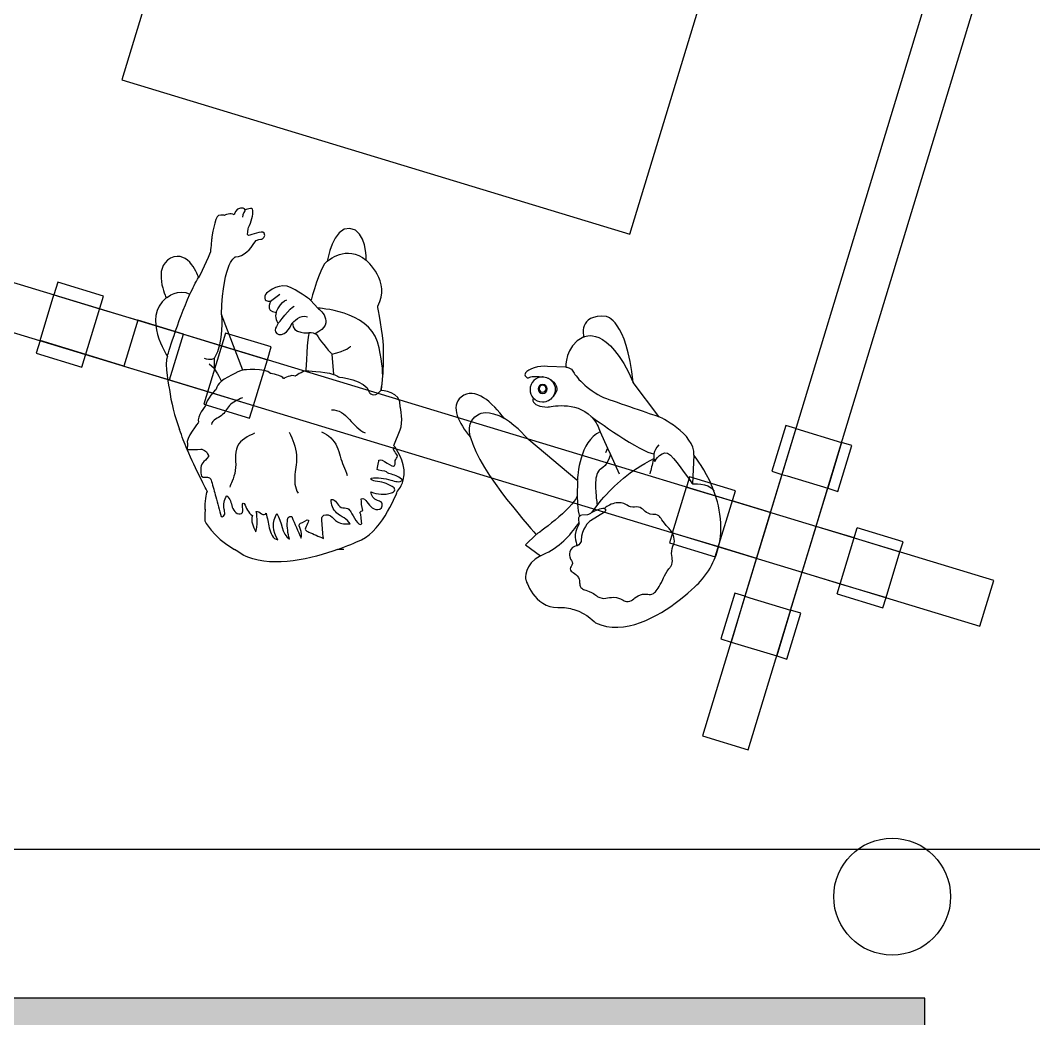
# Model space of a CAD drawing. Header units: millimetres. Extents: x 13722 to 114356, y -17117 to 61088.
# Drawn here: x 74590 to 76499, y 12945 to 14825 of the extents above; entities that cross this region are included whole.
import ezdxf

# ---------------------------------------------------------------- set-up
doc = ezdxf.new("R2010")
doc.units = ezdxf.units.MM
for name, color, linetype in [('01', 3, 'Continuous'), ('02', 250, 'Continuous'), ('03', 8, 'Continuous'), ('0_CUT', 250, 'Continuous'), ('Toffu_Outline', 8, 'Continuous')]:
    doc.layers.add(name, color=color, linetype=linetype)

# ---------------------------------------------------------------- blocks, each defined once
blk = doc.blocks.new('2q')
at = {"layer": '02'}
h = blk.add_hatch(dxfattribs=at)
h.set_pattern_fill('AR-CONC', color=6, scale=50)
h.set_pattern_definition([(50, (337.5, 3488), (9109.23, -796.95), [952.5, -10477.5]), (355, (337.5, 3488), (-1762.2, 9552.8), [762, -8382]), (100.451, (1097, 3422), (7347.1, 8755.9), [809.5, -8904.5]), (46.184, (338, 6028), (13554, -2102.1), [1428.8, -15716.2]), (96.636, (1467, 5853), (11870.2, 12371.3), [1214.3, -13356.8]), (351.184, (338, 6028), (11870.2, 12371.3), [1143, -12573]), (21, (1607.5, 5393), (7580.7, -5113.26), [952.5, -10477.5]), (326, (1607.5, 5393), (3090.1, 9209.4), [762, -8382]), (71.451, (2239, 4967), (10670.8, 4096.1), [809.5, -8904.5]), (37.5, (337.5, 3488), (154.43, 4227.75), [0, -8280.4, 0, -8509, 0, -8413.75]), (7.5, (337.5, 3488), (3340.98, 5009.03), [0, -4851.4, 0, -8089.9, 0, -3206.75]), (327.5, (-2494.6, 3488), (6779.53, -286.44), [0, -3175, 0, -9906, 0, -13144.5]), (317.5, (-3764.6, 3488), (7406.46, 1271.32), [0, -4127.5, 0, -6578.6, 0, -9334.5])])
h.paths.add_polyline_path([(94551.4, -1632.7, 1), (94771.4, -1632.7, 1)])
at = {"layer": '02', "color": 6, "lineweight": 30}
blk.add_circle((94661.4, -1632.7), 110, dxfattribs=at)
blk = doc.blocks.new('90_90')
at = {"layer": '02'}
for p, q in [((12638.8, -431.1), (12618.8, -431.1)), ((12618.8, -431.1), (12618.8, -521.1)), ((12638.8, -431.1), (12638.8, -521.1)), ((12638.8, -431.1), (12728.8, -431.1)), ((12728.8, -431.1), (12728.8, -521.1)), ((12748.8, -431.1), (12728.8, -431.1)), ((12748.8, -521.1), (12748.8, -431.1)), ((12618.8, -521.1), (12748.8, -521.1)), ((12638.8, -521.1), (12638.8, -596.1)), ((12728.8, -596.1), (12728.8, -521.1)), ((12473.8, -576.1), (12473.8, -596.1)), ((12563.8, -576.1), (12473.8, -576.1)), ((12563.8, -596.1), (12563.8, -576.1)), ((12803.8, -576.1), (12803.8, -596.1)), ((12893.8, -576.1), (12803.8, -576.1)), ((12893.8, -596.1), (12893.8, -576.1)), ((12563.8, -596.1), (12473.8, -596.1)), ((12473.8, -596.1), (12473.8, -686.1)), ((12563.8, -596.1), (12563.8, -606.1)), ((12803.8, -596.1), (12563.8, -596.1)), ((12563.8, -606.1), (12563.8, -686.1)), ((12893.8, -596.1), (12803.8, -596.1)), ((12803.8, -596.1), (12803.8, -606.1)), ((12803.8, -606.1), (12803.8, -686.1)), ((12893.8, -596.1), (12893.8, -686.1)), ((12563.8, -686.1), (12473.8, -686.1)), ((12473.8, -686.1), (12473.8, -706.1)), ((12563.8, -706.1), (12563.8, -686.1)), ((12563.8, -686.1), (12803.8, -686.1)), ((12638.8, -686.1), (12638.8, -761.1)), ((12728.8, -761.1), (12728.8, -686.1)), ((12893.8, -686.1), (12803.8, -686.1)), ((12803.8, -686.1), (12803.8, -706.1)), ((12893.8, -706.1), (12893.8, -686.1)), ((12473.8, -706.1), (12563.8, -706.1)), ((12803.8, -706.1), (12893.8, -706.1)), ((12618.8, -761.1), (12618.8, -851.1)), ((12618.8, -761.1), (12748.8, -761.1)), ((12638.8, -761.1), (12638.8, -851.1)), ((12728.8, -761.1), (12728.8, -851.1)), ((12748.8, -851.1), (12748.8, -761.1)), ((12618.8, -851.1), (12638.8, -851.1)), ((12638.8, -851.1), (12728.8, -851.1)), ((12728.8, -851.1), (12748.8, -851.1))]:
    blk.add_line(p, q, dxfattribs=at)
for points in [[(12728.8, -596.1), (12638.8, -596.1)], [(12638.8, -686.1), (12728.8, -686.1)]]:
    blk.add_lwpolyline(points, dxfattribs=at)
blk = doc.blocks.new('RW')
at = {"layer": '02'}
for points in [[(96197.8, -25023.3), (96284, -25049.5), (96946.7, -22867.9), (96860.6, -22841.8)], [(96720.6, -24816.3), (96746.7, -24730.2), (92154, -23334.9), (92127.9, -23421)]]:
    blk.add_lwpolyline(points, close=True, dxfattribs=at)
at = {"layer": '0_CUT'}
blk.add_line((94950.5, -24278.6), (94976.6, -24192.4), dxfattribs=at)
at = {"layer": '0_CUT', "color": 7}
blk.add_lwpolyline([(95070, -24194.7), (94983.9, -24168.5), (94976.6, -24192.4), (95062.7, -24218.6), (95134.5, -24240.4), (95108.3, -24326.5), (95036.6, -24304.7), (94950.5, -24278.6), (94943.2, -24302.5), (95029.3, -24328.6)], close=True, dxfattribs=at)
blk.add_lwpolyline([(95108.3, -24326.5), (95194.5, -24352.7), (95220.6, -24266.6), (95134.5, -24240.4)], dxfattribs=at)
at = {"layer": '0_CUT'}
for points in [[(95220.6, -24266.6), (95292.4, -24288.4), (95378.5, -24314.5), (95385.8, -24290.6), (95299.7, -24264.5), (95259, -24398.4), (95345.1, -24424.6), (95352.3, -24400.7), (95378.5, -24314.5)], [(95194.5, -24352.7), (95266.2, -24374.5), (95352.3, -24400.7)]]:
    blk.add_lwpolyline(points, dxfattribs=at)
at = {"layer": '02', "rotation": 73.10102855420456}
blk.add_blockref('90_90', (92055.4, -36608.2), dxfattribs=at)
blk = doc.blocks.new('FWFW')
at = {"layer": 'Toffu_Outline'}
for p, q in [((109475.5, -6671), (109492.9, -6657.8)), ((109369.2, -6798.3), (109360.1, -6789.7)), ((110096, -6917.3), (110110, -6948.1)), ((110110, -6948.1), (110106.4, -6956.9)), ((110110, -6948.1), (110115.4, -6960)), ((110115.4, -6960), (110131.9, -6996.5))]:
    blk.add_line(p, q, dxfattribs=at)
for points in [[(109388.5, -6509.8), (109388.5, -6509.8), (109383.9, -6507.8), (109377.2, -6509.8)], [(109406.9, -6508.9), (109400.9, -6503.4), (109388.5, -6509.8), (109388.5, -6509.8)], [(109418.9, -6495.8), (109410.2, -6496.1), (109406.9, -6508.9), (109406.9, -6508.9)], [(109427.5, -6499.5), (109427.5, -6499.5), (109427.5, -6495.5), (109418.9, -6495.8)], [(109427.5, -6499.5), (109427.5, -6499.5), (109422.9, -6507.8), (109422.6, -6513.1)], [(109442.2, -6500.5), (109441.9, -6492.5), (109427.5, -6499.5), (109427.5, -6499.5)], [(109434.2, -6532.5), (109439.4, -6522.1), (109442.6, -6508.5), (109442.2, -6500.5)], [(109377.2, -6509.8), (109370.6, -6511.8), (109364.6, -6552.5), (109364.6, -6552.5)], [(109434.2, -6547.8), (109429.5, -6548.5), (109434.2, -6532.5), (109434.2, -6532.5)], [(109463.2, -6543.1), (109458.9, -6536.8), (109438.9, -6547.1), (109434.2, -6547.8)], [(109458.9, -6554.5), (109458.9, -6554.5), (109467.5, -6549.5), (109463.2, -6543.1)], [(109624.9, -6534.1), (109592.9, -6530.8), (109582.2, -6596.1), (109582.2, -6596.1)], [(109655.5, -6594.1), (109655.5, -6594.1), (109656.9, -6537.5), (109624.9, -6534.1)], [(109364.6, -6552.5), (109364.6, -6552.5), (109363.5, -6569.5), (109362.1, -6578)], [(109409.9, -6587.5), (109424.2, -6587.5), (109439.2, -6571.8), (109443.9, -6562.4)], [(109443.9, -6562.4), (109448.6, -6553.1), (109458.9, -6554.5), (109458.9, -6554.5)], [(109582.2, -6596.1), (109582.2, -6596.1), (109618.6, -6563.1), (109655.5, -6594.1)], [(109362.1, -6578), (109360.5, -6586.5), (109340, -6626.5), (109340, -6626.5)], [(109383, -6696.5), (109386.5, -6593), (109409.9, -6587.5), (109409.9, -6587.5)], [(109582.2, -6596.1), (109569.6, -6602.8), (109551.5, -6669.8), (109551.5, -6669.8)], [(109677.2, -6680.4), (109703.5, -6634.8), (109655.5, -6594.1), (109655.5, -6594.1)], [(109323.5, -6658.3), (109328.9, -6646.6), (109334.4, -6635.7), (109340, -6626.5)], [(109514.2, -6645.8), (109493.5, -6634.8), (109471.7, -6652.7), (109467.9, -6656.3)], [(109278.9, -6665), (109278.9, -6665), (109303.2, -6645.5), (109323.5, -6658.3)], [(109281.1, -6774.8), (109281.1, -6774.8), (109300.3, -6709.3), (109323.5, -6658.3)], [(109467.9, -6656.3), (109465.3, -6658.7), (109463.6, -6665.3), (109465, -6668.5)], [(109551.5, -6669.8), (109551.5, -6669.8), (109534.9, -6656.8), (109514.2, -6645.8)], [(109278.9, -6665), (109232.3, -6702.5), (109281.1, -6774.8), (109281.1, -6774.8)], [(109465, -6668.5), (109466.5, -6671.7), (109475.5, -6671), (109475.5, -6671)], [(109486.1, -6692.5), (109486.1, -6692.5), (109493.5, -6672.5), (109506.2, -6668.5)], [(109564.5, -6684.3), (109564.5, -6684.3), (109551.5, -6669.8), (109551.5, -6669.8)], [(109383, -6696.5), (109383, -6696.5), (109388.5, -6749.1), (109369.2, -6779.1)], [(109423, -6801), (109423, -6801), (109383, -6696.5), (109383, -6696.5)], [(109486.1, -6692.5), (109482, -6700), (109489.5, -6713.5), (109489.5, -6713.5)], [(109489.5, -6713.5), (109489.5, -6713.5), (109513.9, -6682.8), (109519.9, -6680.4)], [(109516.5, -6712), (109516.5, -6712), (109532.2, -6694.5), (109545.2, -6700.6)], [(109564.5, -6684.3), (109564.5, -6684.3), (109601.9, -6711.9), (109559.4, -6732.5)], [(109676.6, -6747.8), (109659.2, -6689.1), (109564.5, -6684.3), (109564.5, -6684.3)], [(109688.2, -6754.5), (109687.8, -6737.8), (109677.2, -6680.4), (109677.2, -6680.4)], [(110107.9, -6700), (110053.3, -6695.3), (110065.3, -6738.6), (110065.3, -6738.6)], [(109489.5, -6713.5), (109489.5, -6713.5), (109477.1, -6730), (109491, -6734)], [(109491, -6734), (109505, -6738), (109516.5, -6712), (109516.5, -6712)], [(109516.5, -6712), (109516.5, -6735), (109548, -6730.5), (109548, -6730.5)], [(110065.3, -6738.6), (110065.3, -6738.6), (110109.8, -6712.8), (110158.6, -6824.6)], [(110158.6, -6824.6), (110145.9, -6705.3), (110107.9, -6700), (110107.9, -6700)], [(109548, -6730.5), (109544, -6735.4), (109542, -6802.5), (109542, -6802.5)], [(109548, -6730.5), (109548, -6730.5), (109554.1, -6729.6), (109559.4, -6732.5)], [(109559.4, -6732.5), (109561.6, -6733.7), (109563.7, -6735.6), (109565.2, -6738.6)], [(109565.2, -6738.6), (109570.2, -6748.5), (109590.9, -6770.8), (109590.9, -6770.8)], [(109590.9, -6770.8), (109618.9, -6765.4), (109626.1, -6756.1), (109626.1, -6756.1)], [(109686.4, -6818.4), (109687.2, -6802.9), (109685.8, -6779.1), (109676.6, -6747.8)], [(109686.4, -6818.4), (109687.7, -6804.6), (109688.9, -6783.6), (109688.2, -6754.5)], [(110065.3, -6738.6), (110027.9, -6756.6), (110031.7, -6795.5), (110031.7, -6795.5)], [(109281.1, -6774.8), (109274.5, -6788.1), (109285, -6837.5), (109285, -6837.5)], [(109590.9, -6770.8), (109590.9, -6770.8), (109593.9, -6809.1), (109593.9, -6809.1)], [(109369.2, -6779.1), (109369.2, -6779.1), (109361.8, -6784.1), (109351, -6779.1)], [(109369.2, -6779.1), (109369.2, -6779.1), (109369.2, -6798.3), (109369.2, -6798.3)], [(109997.2, -6794), (109980.5, -6792), (109960.7, -6799), (109955.4, -6806.5)], [(110031.7, -6795.5), (110031.7, -6795.5), (109997.2, -6794), (109997.2, -6794)], [(109369.2, -6798.3), (109369.2, -6798.3), (109382.1, -6816.9), (109382.4, -6822.8)], [(109423, -6801), (109423, -6801), (109396.9, -6810.2), (109382.4, -6822.8)], [(109475.5, -6807.4), (109466.1, -6796.5), (109423, -6801), (109423, -6801)], [(109500.1, -6817), (109497.6, -6811), (109475.5, -6807.4), (109475.5, -6807.4)], [(109522, -6812.5), (109515.1, -6808.5), (109500.1, -6817), (109500.1, -6817)], [(109542, -6802.5), (109535.5, -6803), (109522, -6812.5), (109522, -6812.5)], [(109542, -6802.5), (109542, -6802.5), (109575.3, -6802.9), (109593.9, -6809.1)], [(109593.9, -6809.1), (109597.8, -6810.4), (109601, -6812), (109603.2, -6813.8)], [(109603.2, -6813.8), (109603.2, -6813.8), (109655.9, -6819.8), (109661.2, -6842.4)], [(109955.4, -6806.5), (109952.1, -6811.2), (109955.8, -6813.9), (109958.9, -6815.3)], [(109963.8, -6814.6), (109967.5, -6812), (109980, -6812.9), (109987.7, -6813.9)], [(109987.8, -6813.9), (109987.8, -6813.9), (109987.8, -6813.9), (109987.7, -6813.9)], [(109988, -6813.9), (109987.9, -6813.9), (109987.9, -6813.9), (109987.8, -6813.9)], [(109987.8, -6813.9), (109991.3, -6813.9), (109994.6, -6814.6), (109997.6, -6816)], [(110031.7, -6795.5), (110031.7, -6795.5), (110041.7, -6795.5), (110045.9, -6804.9)], [(110045.9, -6804.9), (110050.2, -6814.5), (110078.4, -6844), (110108.2, -6854.7)], [(109382.4, -6822.8), (109377.4, -6827.2), (109373.7, -6832.1), (109373.2, -6837.1)], [(109683.6, -6838.9), (109683.9, -6837.6), (109685.2, -6831), (109686.4, -6818.5)], [(109683.6, -6838.9), (109684, -6837.5), (109685.9, -6830.6), (109686.4, -6818.5)], [(109686.4, -6818.5), (109686.4, -6818.5), (109686.4, -6818.4), (109686.4, -6818.4)], [(109916, -6892.4), (109893.8, -6863.2), (109860.3, -6830), (109834.3, -6851.8)], [(109958.9, -6815.3), (109960.6, -6816), (109962.4, -6815.6), (109963.8, -6814.6)], [(109997.6, -6816), (109998.4, -6816.3), (109999.2, -6816.7), (109999.9, -6817.2)], [(109997.6, -6816), (109998.3, -6816.3), (109999.1, -6816.7), (109999.9, -6817.2)], [(109999.9, -6817.2), (110003.7, -6819.2), (110008, -6822.4), (110011.4, -6827.3)], [(110014.1, -6832.4), (110016.7, -6841.2), (110008.5, -6850), (110007.1, -6851.4)], [(110011.4, -6827.3), (110012.5, -6828.8), (110013.5, -6830.3), (110014.1, -6832.4)], [(110206.6, -6888.6), (110206.6, -6888.6), (110158.6, -6824.6), (110158.6, -6824.6)], [(109285, -6837.5), (109287.8, -6861.5), (109295.1, -6887.8), (109304, -6913.1)], [(109373.2, -6837.1), (109373.2, -6837.1), (109353.2, -6857.1), (109353.2, -6868.4)], [(109661.2, -6842.4), (109661.2, -6842.4), (109668.5, -6856.5), (109683.5, -6839.1)], [(109683.5, -6839.1), (109683.5, -6839.1), (109683.6, -6839.1), (109683.6, -6838.9)], [(109719.6, -6870.5), (109722.6, -6840.5), (109683.5, -6839.1), (109683.5, -6839.1)], [(109834.3, -6851.8), (109813.1, -6869.5), (109829.7, -6900.7), (109851.9, -6927.6)], [(109353.2, -6868.4), (109353.2, -6868.4), (109335.5, -6888.4), (109340, -6899.1)], [(109398.1, -6868), (109392.6, -6873.9), (109389.3, -6881.8), (109383, -6886.8)], [(109422.4, -6853.3), (109413.6, -6857), (109404.6, -6861), (109398.1, -6868)], [(109719.7, -6913.5), (109725.9, -6900.5), (109719.6, -6870.5), (109719.6, -6870.5)], [(109970.3, -6853.7), (109969.4, -6855.9), (109969.4, -6857.5), (109969.6, -6858.8)], [(109969.6, -6858.8), (109971, -6865.6), (109982.2, -6870.6), (109997.6, -6870.8)], [(109970.3, -6853.6), (109970.3, -6853.6), (109970.3, -6853.6), (109970.3, -6853.6)], [(109970.3, -6853.7), (109970.3, -6853.7), (109970.3, -6853.6), (109970.3, -6853.6)], [(109970.3, -6853.6), (109970.3, -6853.6), (109970.3, -6853.6), (109970.3, -6853.6)], [(109997.6, -6870.8), (110000.8, -6870), (110049.8, -6858.6), (110079.4, -6888.6)], [(110108.2, -6854.7), (110137.5, -6865.3), (110204.5, -6887.9), (110206.6, -6888.6)], [(109383, -6886.8), (109379.5, -6889.5), (109375.5, -6891.2), (109371.8, -6893.5)], [(109590.3, -6876), (109603.5, -6874.9), (109615.1, -6884.2), (109624.1, -6893.9)], [(109851.9, -6927.6), (109851.4, -6926), (109841.4, -6896.7), (109868.8, -6883.7)], [(109868.8, -6883.7), (109868.8, -6883.7), (109885.1, -6873.6), (109916, -6892.4)], [(110079.4, -6888.6), (110079.4, -6888.6), (110079.4, -6888.6), (110079.5, -6888.7)], [(110079.5, -6888.7), (110079.9, -6889.1), (110080.4, -6889.5), (110080.8, -6890)], [(110079.5, -6888.7), (110082.4, -6890.8), (110175.1, -6957.9), (110197, -6958.5)], [(110080.8, -6890), (110089.1, -6899), (110093.5, -6909), (110096, -6917.3)], [(110272.6, -6961.3), (110275.3, -6920.6), (110206.6, -6888.6), (110206.6, -6888.6)], [(110206.6, -6888.6), (110206.6, -6888.6), (110206.6, -6888.6), (110206.6, -6888.6)], [(109340, -6899.1), (109340, -6899.1), (109313.9, -6931.1), (109319.2, -6939.8)], [(109371.8, -6893.5), (109368.1, -6895.9), (109364.7, -6899.2), (109364, -6903.5)], [(109624.1, -6893.9), (109633, -6903.6), (109641.5, -6914.7), (109653.9, -6919.3)], [(109916.1, -6892.5), (109916.1, -6892.5), (109916, -6892.4), (109916, -6892.4)], [(109961.9, -6932.6), (109961.9, -6932.6), (109941, -6907.7), (109916.1, -6892.5)], [(109318.4, -6950.4), (109313.5, -6938.5), (109308.5, -6925.9), (109304, -6913.1)], [(109445.3, -6919.9), (109432.7, -6925.6), (109419.3, -6932.2), (109413.3, -6944.6)], [(109510.7, -6917.9), (109517, -6931.7), (109523.3, -6945.9), (109524.4, -6961)], [(109571.6, -6917.4), (109584.3, -6922.5), (109594.9, -6932.6), (109600.5, -6945)], [(109707.5, -6943.3), (109707.5, -6943.3), (109719.7, -6913.5), (109719.7, -6913.5)], [(109852, -6927.7), (109852, -6927.7), (109852, -6927.7), (109851.9, -6927.6)], [(109852, -6927.7), (109868.3, -6993.9), (109975.9, -7110.6), (109975.9, -7110.6)], [(110096, -6917.3), (110057.4, -6934.5), (110053.6, -7001.3), (110053.3, -7008.6)], [(109319.2, -6939.8), (109319.2, -6939.8), (109318.5, -6950.4), (109318.5, -6950.4)], [(109413.3, -6944.6), (109406.5, -6958.6), (109411.4, -6975.2), (109409, -6990.4)], [(109600.5, -6945), (109603.1, -6950.9), (109604.6, -6957.2), (109606.5, -6963.4)], [(109714.4, -6962.7), (109714.5, -6959.5), (109702.4, -6948.8), (109708.5, -6947.1)], [(109709.9, -6946.5), (109708.5, -6944.4), (109707.5, -6943.3), (109707.5, -6943.3)], [(109725.4, -7008.3), (109732.5, -6981.6), (109716.3, -6955.4), (109709.9, -6946.5)], [(110052.5, -7008.6), (110052.5, -7008.6), (109961.9, -6932.6), (109961.9, -6932.6)], [(110206.6, -6942), (110200.9, -6947.8), (110198.4, -6953.5), (110197.4, -6958.5)], [(110198.9, -6973), (110198.9, -6973), (110213.9, -6946.6), (110228.4, -6961.3)], [(109342.2, -7001.9), (109335.3, -6988.2), (109326.8, -6970.3), (109318.4, -6950.4)], [(109318.5, -6950.4), (109323.7, -6950.4), (109336.8, -6951.2), (109344, -6949.9)], [(109358.6, -6964), (109350.3, -6974.7), (109343, -6975.7), (109344.1, -6989.2)], [(109344, -6949.9), (109345.9, -6949.5), (109351.2, -6952.8), (109353, -6953.6)], [(109353, -6953.6), (109354.8, -6954.3), (109359.6, -6962.4), (109358.6, -6964)], [(109524.4, -6961), (109525.2, -6973.2), (109522.5, -6985.4), (109521.3, -6997.5)], [(109606.5, -6963.4), (109610.1, -6975.7), (109615.1, -6987.5), (109620, -6999.3)], [(109679.1, -6970.8), (109684.8, -6964.9), (109705.1, -6987.7), (109709.1, -6980.5)], [(109710.3, -6971.4), (109711.2, -6968.3), (109714.4, -6965.9), (109714.4, -6962.7)], [(110115.4, -6960), (110115.4, -6960), (110110.9, -6980.5), (110096, -6988)], [(110197.4, -6958.5), (110196.8, -6962), (110197, -6965.1), (110197.4, -6967.6)], [(110228.4, -6961.3), (110242.9, -6976), (110269.9, -7015.5), (110269.9, -7015.5)], [(110272.6, -6961.3), (110272.6, -6961.3), (110269.9, -7015.5), (110269.9, -7015.5)], [(110301.9, -7008.6), (110287.9, -6979.8), (110272.6, -6961.3), (110272.6, -6961.3)], [(109676.4, -6988.1), (109675.4, -6986.3), (109681, -6969.9), (109679.1, -6970.8)], [(109709.1, -6980.5), (109710.6, -6977.8), (109709.5, -6974.4), (109710.3, -6971.4)], [(110090.4, -7056.1), (110112, -7028.3), (110141.1, -6999.4), (110180.2, -6976.8)], [(110180.2, -6976.8), (110185.9, -6973.5), (110191.7, -6970.4), (110197.4, -6967.6)], [(110196.4, -6970.2), (110194.2, -6979), (110191.9, -6987.8), (110189.8, -6996.6)], [(110197.4, -6967.6), (110197.9, -6970.9), (110198.9, -6973), (110198.9, -6973)], [(109356.5, -7029.5), (109356.5, -7029.5), (109350.6, -7018.9), (109342.2, -7001.9)], [(109344.1, -6989.2), (109344.3, -6990.8), (109344.3, -6998.7), (109345.3, -7000.7)], [(109345.3, -7000.7), (109345.3, -7000.9), (109345.4, -7001), (109345.5, -7001.1)], [(109345.5, -7001.1), (109348.9, -7005), (109355.9, -7001), (109360.4, -7003.7)], [(109360.4, -7003.7), (109362.7, -7005.1), (109363.6, -7008), (109364.3, -7010.6)], [(109409, -6990.4), (109407.9, -6997.4), (109405.4, -7004), (109402.9, -7010.5)], [(109521.3, -6997.5), (109520.2, -7009.7), (109520.8, -7022.7), (109527.3, -7033)], [(109672.7, -7010.1), (109668.9, -7009.8), (109663.7, -7008.2), (109664.6, -7004.5)], [(109664.6, -7004.5), (109677.2, -7003.1), (109690.1, -7004.4), (109702.2, -7008.2)], [(109693.9, -6992.8), (109692.6, -6991.1), (109677.4, -6990), (109676.4, -6988.1)], [(109703.4, -6997.3), (109699.9, -6996.5), (109696, -6995.8), (109693.9, -6992.8)], [(109724.6, -7008.1), (109718.5, -7002.9), (109711.2, -6999.2), (109703.4, -6997.3)], [(110091.2, -6994.7), (110087.9, -7003.1), (110086.5, -7010.6), (110087.9, -7030)], [(110096, -6988), (110096, -6988), (110093.5, -6989), (110091.2, -6994.7)], [(109364.3, -7010.6), (109367, -7020.4), (109369.6, -7030.1), (109372.3, -7039.8)], [(109402.9, -7010.5), (109401.5, -7014.2), (109400, -7017.8), (109398.6, -7021.5)], [(109704.4, -7020.2), (109694.8, -7014.4), (109683.8, -7011), (109672.7, -7010.1)], [(109702.2, -7008.2), (109709.7, -7010.6), (109719, -7013.6), (109724.6, -7008.1)], [(109709.4, -7026.7), (109709.6, -7023.8), (109706.9, -7021.6), (109704.4, -7020.2)], [(109714.5, -7028.9), (109720.1, -7022.2), (109723.5, -7015.2), (109725.4, -7008.3)], [(110053.3, -7008.6), (110053.3, -7008.6), (110052.5, -7008.6), (110052.5, -7008.6)], [(110053.3, -7009.3), (110053.3, -7009.3), (110053.1, -7038), (110053.1, -7038)], [(110053.3, -7008.6), (110053.3, -7008.6), (110053.3, -7008.6), (110053.3, -7008.6)], [(110269.9, -7015.5), (110269.9, -7015.5), (110299, -7012.3), (110309.9, -7027.4)], [(110309.9, -7027.4), (110307.4, -7020.7), (110304.7, -7014.4), (110301.9, -7008.6)], [(109352, -7063.6), (109352.6, -7049.9), (109353.8, -7034), (109356.5, -7029.5)], [(109372.3, -7039.8), (109375.7, -7052.2), (109379.1, -7064.6), (109382.2, -7077.1)], [(109387.9, -7062.8), (109386.1, -7054.2), (109388, -7045), (109393, -7037.8)], [(109646.3, -7043.2), (109650.5, -7042), (109654.4, -7045.7), (109657, -7049.2)], [(109646.5, -7120.5), (109687.5, -7101.5), (109714.5, -7028.9), (109714.5, -7028.9)], [(109676.7, -7046.8), (109669.9, -7044.3), (109664.9, -7037.5), (109664.5, -7030.3)], [(109664.5, -7030.3), (109676.5, -7035.6), (109690.5, -7036.4), (109703, -7032.4)], [(109703, -7032.4), (109705.9, -7031.4), (109709.1, -7029.7), (109709.4, -7026.7)], [(110053.1, -7038), (110044.6, -7062.5), (109975.9, -7110.6), (109975.9, -7110.6)], [(110053.1, -7038), (110053.1, -7038), (110053, -7065.7), (110057.3, -7076.6)], [(110087.9, -7030), (110088.5, -7037.3), (110089.3, -7046.1), (110090.4, -7056.1)], [(110309.9, -7027.4), (110310, -7027.4), (110310.1, -7027.5), (110310.1, -7027.6)], [(110311.1, -7158.6), (110331.4, -7112), (110323.7, -7063.9), (110309.9, -7027.4)], [(109420.8, -7071.1), (109427.1, -7068), (109417.7, -7049), (109425.9, -7052)], [(109425.9, -7052), (109429.7, -7060.6), (109433.2, -7069.8), (109441.2, -7074.8)], [(109599.9, -7070.1), (109592.9, -7063.7), (109589.1, -7054.1), (109589.7, -7044.8)], [(109608.2, -7059.7), (109612.2, -7061.4), (109617.2, -7059.8), (109621.1, -7061.9)], [(109621.1, -7061.9), (109623.6, -7063.2), (109625, -7065.8), (109626.7, -7068.2)], [(109649.5, -7065.2), (109647.2, -7058.1), (109646.2, -7050.7), (109646.3, -7043.2)], [(109657, -7049.2), (109660.1, -7053.2), (109662.9, -7057.5), (109667, -7060.5)], [(109667, -7060.5), (109671.1, -7063.5), (109676.8, -7065), (109681.3, -7062.8)], [(109684.2, -7050.1), (109682.2, -7048.2), (109679.3, -7047.7), (109676.7, -7046.8)], [(109681.3, -7062.8), (109685.8, -7060.5), (109687.8, -7053.6), (109684.2, -7050.1)], [(110080.8, -7069.2), (110083.8, -7064.9), (110087, -7060.5), (110090.4, -7056.1)], [(110104.4, -7061.6), (110095.9, -7061.4), (110086.7, -7065.7), (110080.8, -7069.2)], [(110104.5, -7061.6), (110107.1, -7063.3), (110107, -7067.3), (110104.3, -7068.9)], [(110123.4, -7051.9), (110113.6, -7053.8), (110107.1, -7059.1), (110104.4, -7061.6)], [(110104.4, -7061.6), (110104.4, -7061.6), (110104.4, -7061.6), (110104.5, -7061.6)], [(110104.4, -7061.6), (110104.4, -7061.6), (110104.4, -7061.6), (110104.4, -7061.6)], [(110140.8, -7052.5), (110133.4, -7050), (110126.7, -7051.2), (110123.4, -7051.9)], [(110153.1, -7058.5), (110147.2, -7056.8), (110146.7, -7054.4), (110140.8, -7052.5)], [(110168.1, -7059.1), (110161.6, -7057.8), (110160.3, -7060.6), (110153.1, -7058.5)], [(110190.4, -7072.3), (110178.6, -7068.8), (110178.5, -7061.1), (110168.1, -7059.1)], [(109352, -7063.6), (109351.5, -7075), (109351.5, -7084.7), (109351.5, -7084.7)], [(109352, -7063.1), (109352, -7063.3), (109352, -7063.4), (109352, -7063.6)], [(109382.2, -7077.1), (109385.2, -7078.3), (109388.5, -7075.4), (109389.1, -7072.2)], [(109389.1, -7072.2), (109389.7, -7069.1), (109388.5, -7065.9), (109387.9, -7062.8)], [(109441.2, -7074.8), (109437.9, -7085.5), (109442.2, -7095.8), (109447.8, -7105.5)], [(109447.8, -7105.5), (109450.7, -7093), (109450.9, -7079.8), (109448.5, -7067.1)], [(109448.5, -7067.1), (109452, -7066.3), (109455.1, -7069.4), (109458.1, -7071.5)], [(109458.1, -7071.5), (109461, -7073.6), (109466.3, -7074.1), (109467.3, -7070.7)], [(109467.3, -7070.7), (109469.2, -7079.8), (109471.1, -7088.9), (109473.1, -7098)], [(109489.3, -7120.5), (109479, -7106.4), (109478.3, -7086), (109487.4, -7071.1)], [(109487.4, -7071.1), (109497.3, -7086.5), (109495.4, -7109.9), (109511.1, -7119.4)], [(109507.1, -7085.9), (109507.3, -7083.5), (109507.5, -7081), (109508.9, -7078.9)], [(109508.9, -7078.9), (109510.4, -7077), (109513.3, -7075.8), (109515.3, -7077.1)], [(109515.3, -7077.1), (109521.2, -7090.7), (109527.1, -7104.3), (109533, -7117.9)], [(109532, -7089.6), (109534.7, -7088.6), (109546.1, -7081), (109547, -7083.7)], [(109572, -7085.8), (109571.7, -7082.9), (109571.5, -7079.8), (109572.9, -7077.3)], [(109572.9, -7077.3), (109575.8, -7072.3), (109583.3, -7072.6), (109588.2, -7075.7)], [(109588.2, -7075.7), (109593, -7078.7), (109596.5, -7083.6), (109601.4, -7086.6)], [(109625.2, -7090.8), (109620.3, -7080.9), (109608, -7077.5), (109599.9, -7070.1)], [(109626.7, -7068.2), (109631.9, -7075.6), (109640.1, -7096.3), (109647.2, -7090.7)], [(109643.8, -7069.4), (109645, -7067.3), (109647.1, -7065.8), (109649.5, -7065.2)], [(109647.2, -7090.7), (109646, -7088), (109646.4, -7070.8), (109643.8, -7069.4)], [(110057.3, -7076.6), (110055.8, -7078.2), (110055, -7080.5), (110055.4, -7082.9)], [(110061.9, -7074.4), (110060.1, -7074.6), (110058.5, -7075.4), (110057.3, -7076.6)], [(110072.4, -7073.5), (110072.4, -7073.5), (110061.9, -7074.4), (110061.9, -7074.4)], [(110075.7, -7072.3), (110074.7, -7073), (110073.6, -7073.4), (110072.4, -7073.5)], [(110080.8, -7069.2), (110078.6, -7070.4), (110076.9, -7071.5), (110075.7, -7072.3)], [(110104.3, -7068.9), (110104.3, -7068.9), (110078.1, -7084.9), (110078.1, -7084.9)], [(110204.3, -7074.2), (110198.9, -7071.5), (110198.3, -7074.6), (110190.4, -7072.3)], [(110220.5, -7093.6), (110210.4, -7082.1), (110210.5, -7077.4), (110204.3, -7074.2)], [(109351.5, -7084.7), (109351.5, -7084.7), (109364.6, -7114), (109407.8, -7139)], [(109473.1, -7098), (109475.2, -7107.7), (109479.4, -7119.5), (109489.3, -7120.5)], [(109511.1, -7119.4), (109507.9, -7108.5), (109506.5, -7097.2), (109507.1, -7085.9)], [(109531.6, -7101.1), (109529.8, -7097.1), (109527.9, -7091), (109532, -7089.6)], [(109547, -7083.7), (109548, -7086.3), (109539.4, -7099.7), (109541.1, -7101.9)], [(109574.9, -7118.1), (109573.9, -7107.3), (109572.9, -7096.6), (109572, -7085.8)], [(109601.4, -7086.6), (109608.3, -7090.9), (109617, -7090.9), (109625.2, -7090.8)], [(109994, -7146.1), (110024, -7131.1), (110043.7, -7107.8), (110056.3, -7087.9)], [(110055.1, -7093.3), (110045.2, -7108.9), (110050, -7124.8), (110053.1, -7131.9)], [(110056.3, -7087.9), (110056.6, -7089.8), (110056.1, -7091.7), (110055.1, -7093.3)], [(110055.4, -7082.9), (110055.4, -7082.9), (110056.3, -7087.9), (110056.3, -7087.9)], [(110077.7, -7085.1), (110075.8, -7086.6), (110060.2, -7099.4), (110060.7, -7122)], [(110078.1, -7084.9), (110078, -7084.9), (110077.9, -7085.1), (110077.7, -7085.1)], [(110227.6, -7101.1), (110225.1, -7097.8), (110225.1, -7098.8), (110220.5, -7093.6)], [(109533, -7117.9), (109534.3, -7112.3), (109533.8, -7106.3), (109531.6, -7101.1)], [(109541.1, -7101.9), (109542.6, -7104), (109545, -7105.1), (109547.4, -7106.1)], [(109547.4, -7106.1), (109556.6, -7110.1), (109565.7, -7114.1), (109574.9, -7118.1)], [(109975.9, -7110.6), (109975.9, -7110.6), (109955.8, -7130), (109955.8, -7130)], [(110236, -7123.3), (110236.3, -7112.6), (110229.6, -7103.8), (110227.6, -7101.1)], [(109601.8, -7139), (109619.8, -7132.4), (109635.3, -7125.7), (109646.5, -7120.5)], [(109955.8, -7130), (109955.8, -7130), (109983.9, -7150.6), (109983.9, -7150.6)], [(110053.1, -7131.9), (110051.7, -7132.1), (110044.7, -7133.1), (110040.9, -7139)], [(110060.4, -7123.9), (110059.5, -7125.8), (110057.1, -7130), (110053.1, -7131.9)], [(110060.7, -7122), (110060.7, -7122.7), (110060.6, -7123.3), (110060.4, -7123.9)], [(110230.9, -7167.5), (110234.9, -7156.4), (110228.3, -7152.1), (110231.8, -7137.1)], [(110231.8, -7137.1), (110233.7, -7129), (110235.8, -7129.3), (110236, -7123.3)], [(109432.6, -7153.5), (109420.9, -7149), (109416.7, -7144.2), (109407.8, -7139)], [(109601.8, -7139), (109553.7, -7156.8), (109482.6, -7172.8), (109432.6, -7153.5)], [(109613.3, -7139), (109613.3, -7139), (109601.8, -7139), (109601.8, -7139)], [(109983.9, -7150.6), (109952, -7165.9), (109955.9, -7195.3), (109955.9, -7195.3)], [(109983.9, -7150.6), (109987.3, -7149.3), (109990.6, -7147.8), (109994, -7146.1)], [(110040.9, -7139), (110037.3, -7144.4), (110038.6, -7150.7), (110039.1, -7152.8)], [(110039.1, -7152.8), (110040.5, -7159.5), (110044.1, -7160.3), (110043.8, -7165.3)], [(110043.8, -7165.3), (110043.6, -7170.7), (110039.5, -7171.4), (110039.7, -7175.6)], [(110039.7, -7175.6), (110039.8, -7182), (110049.8, -7182.3), (110055.2, -7191.8)], [(110219.8, -7184), (110226.8, -7171.9), (110228.7, -7173.5), (110230.9, -7167.5)], [(110284.6, -7199.3), (110296.3, -7185.9), (110304.9, -7172.3), (110311.1, -7158.6)], [(109955.9, -7195.3), (109955.9, -7195.3), (109972, -7249.3), (110016.6, -7248)], [(110055.2, -7191.8), (110059.9, -7199.9), (110055.2, -7204.1), (110060, -7210.4)], [(110211.4, -7200.8), (110215.9, -7192.5), (110215.4, -7191.4), (110219.8, -7184)], [(110060, -7210.4), (110063.9, -7215.4), (110067.8, -7214), (110079.9, -7220)], [(110196.7, -7221.5), (110201.8, -7218.5), (110205, -7212.6), (110211.4, -7200.8)], [(110245.1, -7234.5), (110269.1, -7215.9), (110284.6, -7199.3), (110284.6, -7199.3)], [(110079.9, -7220), (110090.8, -7225.5), (110089, -7227.3), (110095.5, -7229.6)], [(110095.5, -7229.6), (110107.6, -7233.9), (110111.8, -7226.9), (110126.7, -7229.6)], [(110126.7, -7229.6), (110139.5, -7231.9), (110140.1, -7237.7), (110148.9, -7236.8)], [(110148.9, -7236.8), (110158.9, -7235.9), (110159.2, -7228.4), (110171.9, -7224.4)], [(110171.9, -7224.4), (110184.4, -7220.5), (110188.2, -7226.4), (110196.7, -7221.5)], [(110016.6, -7248), (110027.9, -7247.6), (110038.1, -7249.3), (110046.8, -7252)], [(110046.8, -7252), (110073, -7259.9), (110087.3, -7277.2), (110087.3, -7277.2)], [(110087.3, -7277.2), (110142.5, -7301.7), (110205.4, -7265.1), (110245.1, -7234.5)]]:
    blk.add_open_spline(points, degree=3, dxfattribs=at)
for points, knots in [([(109340, -6626.5), (109340, -6626.5), (109322, -6573), (109287.1, -6590.5), (109252.1, -6608), (109278.9, -6665), (109278.9, -6665)], [37, 37, 37, 37, 38, 38, 38, 39, 39, 39, 39]), ([(109475.5, -6671), (109475.5, -6671), (109472.5, -6677.9), (109472.5, -6684.3), (109472.5, -6690.7), (109486.1, -6692.5), (109486.1, -6692.5)], [10, 10, 10, 10, 11, 11, 11, 12, 12, 12, 12]), ([(109987.7, -6813.9), (109974.6, -6813.9), (109964.1, -6824.6), (109964.1, -6837.7), (109964.1, -6843.8), (109966.4, -6849.4), (109970.3, -6853.6)], [0, 0, 0, 0, 1, 1, 1, 2, 2, 2, 2]), ([(109996.3, -6836.5), (109996.3, -6841.2), (109992.5, -6845), (109987.7, -6845), (109983, -6845), (109979.2, -6841.2), (109979.2, -6836.5), (109979.2, -6831.7), (109983, -6827.9), (109987.7, -6827.9), (109992.5, -6827.9), (109996.3, -6831.7), (109996.3, -6836.5)], [0, 0, 0, 0, 1, 1, 1, 2, 2, 2, 3, 3, 3, 4, 4, 4, 4]), ([(109994.3, -6836.3), (109994.3, -6839.9), (109991.3, -6842.8), (109987.7, -6842.8), (109984.1, -6842.8), (109981.2, -6839.9), (109981.2, -6836.3), (109981.2, -6832.6), (109984.1, -6829.7), (109987.7, -6829.7), (109991.3, -6829.7), (109994.3, -6832.6), (109994.3, -6836.3)], [0, 0, 0, 0, 1, 1, 1, 2, 2, 2, 3, 3, 3, 4, 4, 4, 4]), ([(109999.9, -6817.2), (110006.9, -6821.4), (110011.6, -6829), (110011.6, -6837.7), (110011.6, -6842.8), (110009.9, -6847.6), (110007.1, -6851.4)], [2, 2, 2, 2, 3, 3, 3, 4, 4, 4, 4]), ([(110007.1, -6851.4), (110002.9, -6857.5), (109995.8, -6861.4), (109987.8, -6861.4), (109980.9, -6861.4), (109974.6, -6858.4), (109970.3, -6853.7)], [4, 4, 4, 4, 5, 5, 5, 6, 6, 6, 6]), ([(109393, -7037.8), (109399.7, -7042.3), (109400.8, -7051.4), (109403.3, -7059.1), (109405.8, -7066.7), (109413.6, -7074.6), (109420.8, -7071.1)], [13, 13, 13, 13, 14, 14, 14, 15, 15, 15, 15]), ([(109589.7, -7044.8), (109593.7, -7043.7), (109597.6, -7047), (109599.9, -7050.5), (109602.3, -7053.9), (109604.3, -7058), (109608.2, -7059.7)], [42, 42, 42, 42, 43, 43, 43, 44, 44, 44, 44])]:
    blk.add_open_spline(points, degree=3, knots=knots, dxfattribs=at)

msp = doc.modelspace()

# ---------------------------------------------------------------- hatches: boundary and pattern name
at = {"layer": '01', "lineweight": -2, "true_color": 0x999b37}
h = msp.add_hatch(dxfattribs=at)
h.set_pattern_fill('AR-SAND', color=55, scale=5)
h.set_pattern_definition([(37.5, (-19358.14, 21727.48), (-8.00016, 244.7066), [0, -193.04, 0, -215.9, 0, -206.375]), (7.5, (-19358.14, 21727.48), (224.7616, 358.4126), [0, -104.14, 0, -173.99, 0, -66.675]), (327.5, (-19514.35, 21727.48), (395.4962, 0.7186), [0, -63.5, 0, -228.6, 0, -298.45]), (317.5, (-19514.35, 21727.48), (381.7782, 111.4647), [0, -31.75, 0, -149.86, 0, -171.45])])
h.paths.add_polyline_path([(70453.8, 12983.3), (70453.8, 10764.6), (72599.6, 10043.3), (76293.8, 10043.3), (76293.8, 12983.3)], flags=17)
h.paths.add_polyline_path([(70453.8, 22943.3), (70453.8, 20883.3), (72903.8, 20883.3), (72903.8, 22943.3)], flags=17)
h.paths.add_polyline_path([(79063.8, 14353.3), (79063.8, 12513.3), (81313.8, 12513.3), (81313.8, 14353.3)], flags=17)
h.paths.add_polyline_path([(66994.8, 20603.3, 0.409585), (64324.8, 23223.3), (62204.1, 23223.3), (62204.1, 7963.3), (62204.1, 6963.3), (83214.7, 6963.3), (83214.7, 23223.3), (77183.8, 23223.3), (77183.8, 20603.3), (78783.8, 20603.3), (78783.8, 19033.3), (81593.8, 19033.3), (81593.8, 14633.3), (81593.8, 12233.3), (81593.8, 7963.3), (72553.8, 7963.3), (64324.8, 10463.3), (64324.8, 13163.3), (64324.8, 15543.3), (66994.8, 15543.3)])

# ---------------------------------------------------------------- linework, layer by layer
at = {"layer": '01'}
for points in [[(76573.8, 9763.3), (76573.8, 13263.3), (70173.8, 13263.3), (70173.8, 10563.3), (72553.8, 9763.3)], [(76293.8, 10043.3), (76293.8, 12983.3), (70453.8, 12983.3), (70453.8, 10764.6), (72599.6, 10043.3)]]:
    msp.add_lwpolyline(points, close=True, dxfattribs=at)
at = {"layer": '03'}
msp.add_lwpolyline([(74781.5, 14713.2), (75738.3, 14422.5), (75912.7, 14996.6), (74955.9, 15287.3)], close=True, dxfattribs=at)

# ---------------------------------------------------------------- block references
at = {"layer": '02'}
for name, p in [('RW', (-20323.1, 38500.6)), ('FWFW', (-34414, 20967.5)), ('2q', (-18429.3, 14807.4))]:
    msp.add_blockref(name, p, dxfattribs=at)

doc.saveas('drawing.dxf')
